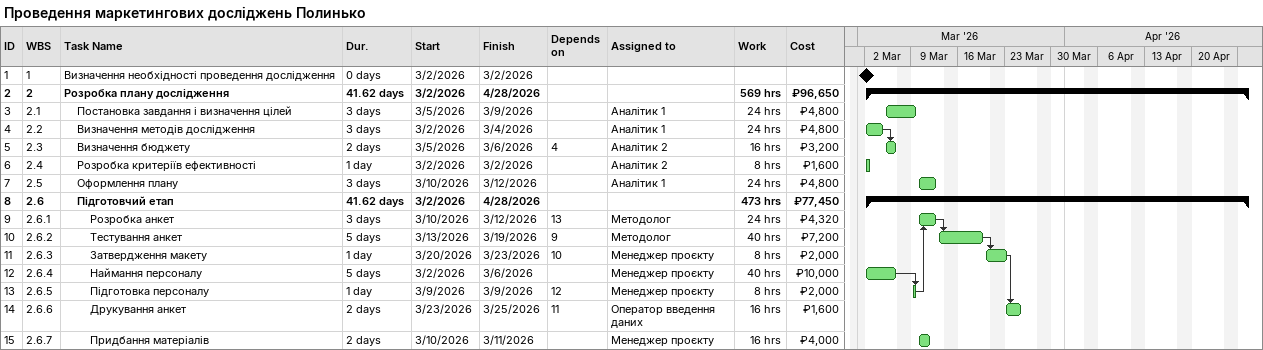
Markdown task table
Проведення маркетингових досліджень Полинько

| ID | WBS | Task | Duration | Start | Finish | Predecessors | Resources | Work (h) | Cost (₽) |
|---|---|---|---|---|---|---|---|---|---|
| 1 | 1 | Визначення необхідності проведення дослідження | 0d | 2026-03-02 | 2026-03-02 |  |  |  |  |
| 2 | 2 | **Розробка плану дослідження** | 41.62d | 2026-03-02 | 2026-04-28 |  |  | 569 | 96650 |
| 3 | 2.1 | Постановка завдання і визначення цілей | 3d | 2026-03-05 | 2026-03-09 |  | Аналітик 1 | 24 | 4800 |
| 4 | 2.2 | Визначення методів дослідження | 3d | 2026-03-02 | 2026-03-04 |  | Аналітик 1 | 24 | 4800 |
| 5 | 2.3 | Визначення бюджету | 2d | 2026-03-05 | 2026-03-06 | 4 | Аналітик 2 | 16 | 3200 |
| 6 | 2.4 | Розробка критеріїв ефективності | 1d | 2026-03-02 | 2026-03-02 |  | Аналітик 2 | 8 | 1600 |
| 7 | 2.5 | Оформлення плану | 3d | 2026-03-10 | 2026-03-12 |  | Аналітик 1 | 24 | 4800 |
| 8 | 2.6 | **Підготовчий етап** | 41.62d | 2026-03-02 | 2026-04-28 |  |  | 473 | 77450 |
| 9 | 2.6.1 | Розробка анкет | 3d | 2026-03-10 | 2026-03-12 | 13 | Методолог | 24 | 4320 |
| 10 | 2.6.2 | Тестування анкет | 5d | 2026-03-13 | 2026-03-19 | 9 | Методолог | 40 | 7200 |
| 11 | 2.6.3 | Затвердження макету | 1d | 2026-03-20 | 2026-03-23 | 10 | Менеджер проєкту | 8 | 2000 |
| 12 | 2.6.4 | Наймання персоналу | 5d | 2026-03-02 | 2026-03-06 |  | Менеджер проєкту | 40 | 10000 |
| 13 | 2.6.5 | Підготовка персоналу | 1d | 2026-03-09 | 2026-03-09 | 12 | Менеджер проєкту | 8 | 2000 |
| 14 | 2.6.6 | Друкування анкет | 2d | 2026-03-23 | 2026-03-25 | 11 | Оператор введення даних | 16 | 1600 |
| 15 | 2.6.7 | Придбання матеріалів | 2d | 2026-03-10 | 2026-03-11 |  | Менеджер проєкту | 16 | 4000 |
